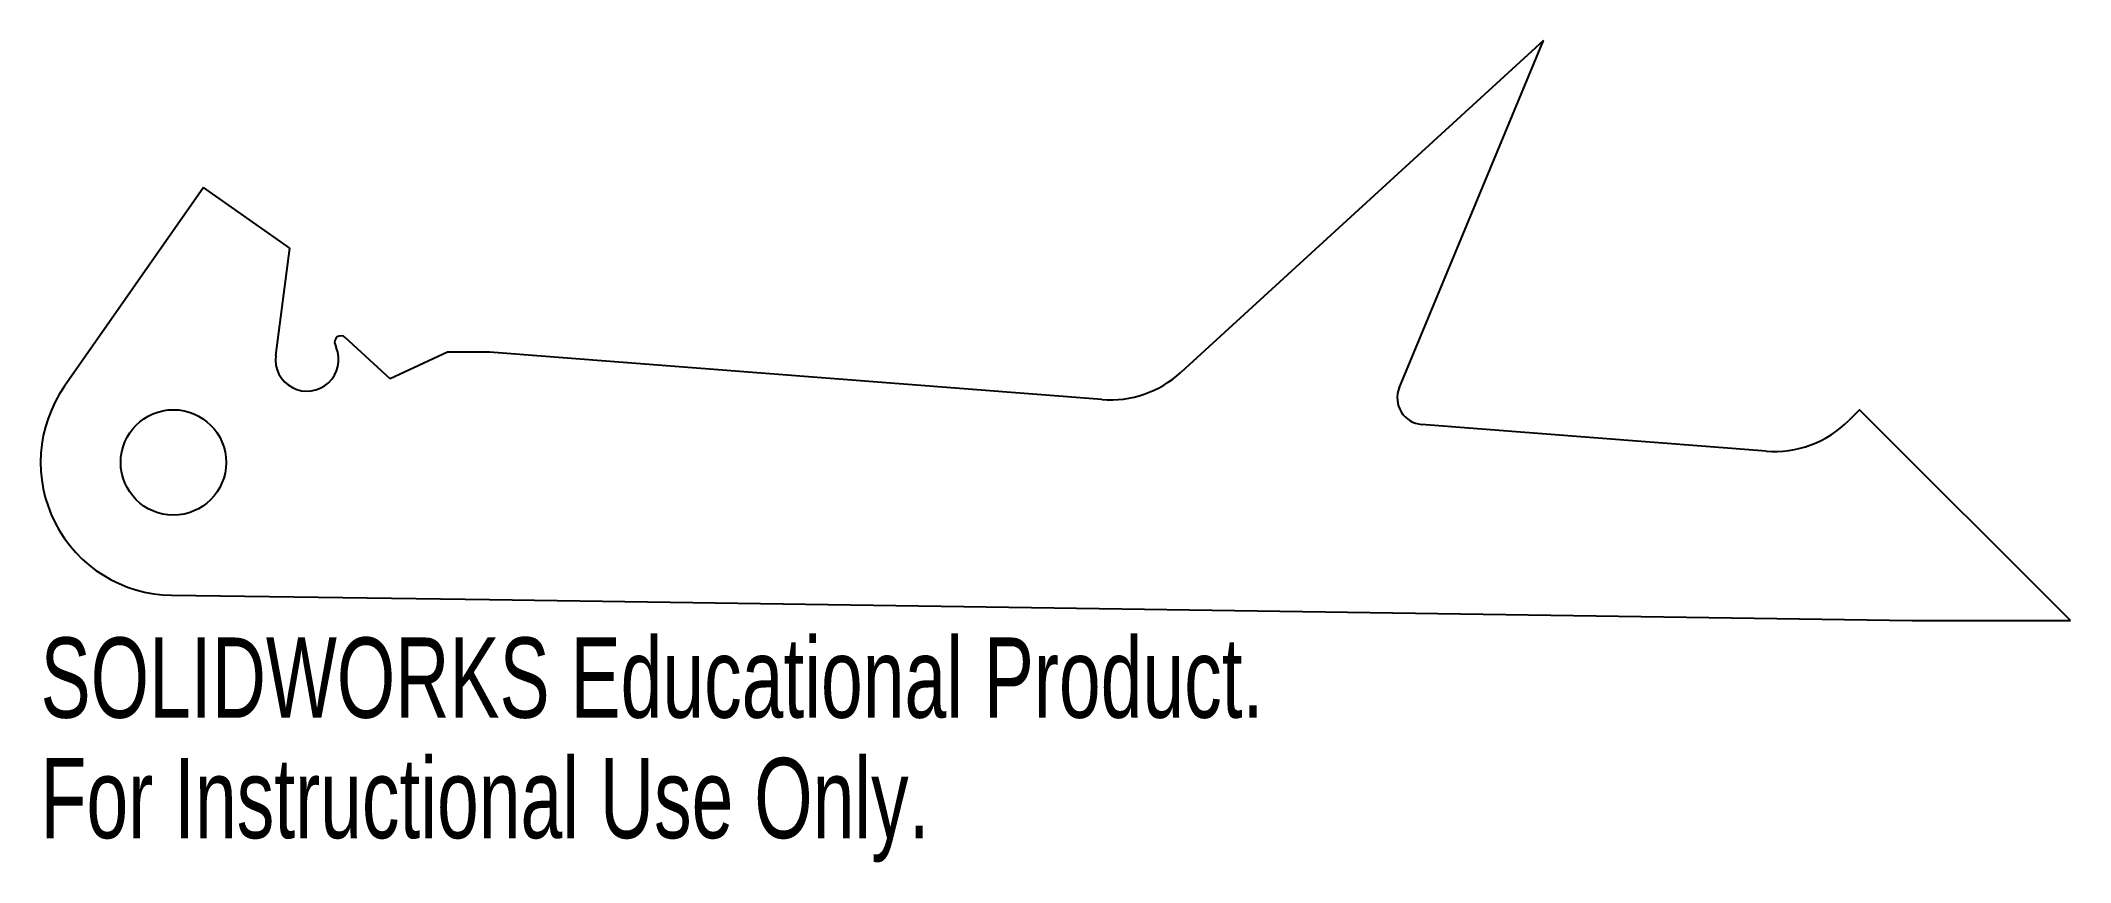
# Model space of a CAD drawing. Header units: inches. Extents: x 6.63 to 11.45, y -0.57 to 1.38.
import ezdxf

# ---------------------------------------------------------------- set-up
doc = ezdxf.new("R2010")
doc.units = ezdxf.units.IN
doc.header["$MEASUREMENT"] = 0
doc.styles.add('SLDTEXTSTYLE0', font='TXT', dxfattribs={"width": 0.7})

msp = doc.modelspace()

# ---------------------------------------------------------------- linework, layer by layer
at = {"color": 7, "linetype": 'Continuous', "lineweight": 25}
for p, q in [((10.1977, 1.375), (9.3382, 0.5887)), ((9.8558, 0.5514), (10.1977, 1.375)), ((7.0195, 1.0267), (6.6897, 0.5557)), ((7.2243, 0.8833), (7.0195, 1.0267)), ((7.1904, 0.6288), (7.2243, 0.8833)), ((7.3312, 0.6544), (7.3341, 0.6475)), ((7.4622, 0.573), (7.3553, 0.6712)), ((7.5982, 0.6364), (7.4622, 0.573)), ((7.6977, 0.6364), (7.5982, 0.6364)), ((9.1501, 0.5239), (7.6977, 0.6364)), ((10.9477, 0.5), (10.922, 0.4743)), ((11.4477, 0), (10.9477, 0.5)), ((10.726, 0.4019), (9.9087, 0.4652)), ((6.9435, 0.06), (7.6977, 0.05)), ((7.6977, 0.05), (11.0727, 0)), ((11.0727, 0), (11.4477, 0))]:
    msp.add_line(p, q, dxfattribs=at)
msp.add_circle((6.9477, 0.375), 0.125, dxfattribs=at)
for centre, radius, start, end in [((7.3451, 0.6601), 0.015, 47.4684, 202.4253), ((7.2648, 0.6189), 0.075, 172.4253, 22.4253), ((9.1694, 0.7732), 0.25, 265.5709, 312.4518), ((6.9477, 0.375), 0.315, 145, 269.2382), ((9.9135, 0.5275), 0.0625, 157.4518, 265.5709), ((10.7453, 0.6511), 0.25, 265.5709, 315)]:
    msp.add_arc(centre, radius, start, end, dxfattribs=at)

# ---------------------------------------------------------------- texts
at = {"color": 7, "linetype": 'Continuous', "char_height": 0.1903, "attachment_point": 1, "style": 'SLDTEXTSTYLE0'}
for s, insert in [('SOLIDWORKS Educational Product.', (6.6327, -0.0401)), ('For Instructional Use Only.', (6.6327, -0.3256))]:
    msp.add_mtext(s, dxfattribs=dict(at, insert=insert))

doc.saveas('drawing.dxf')
